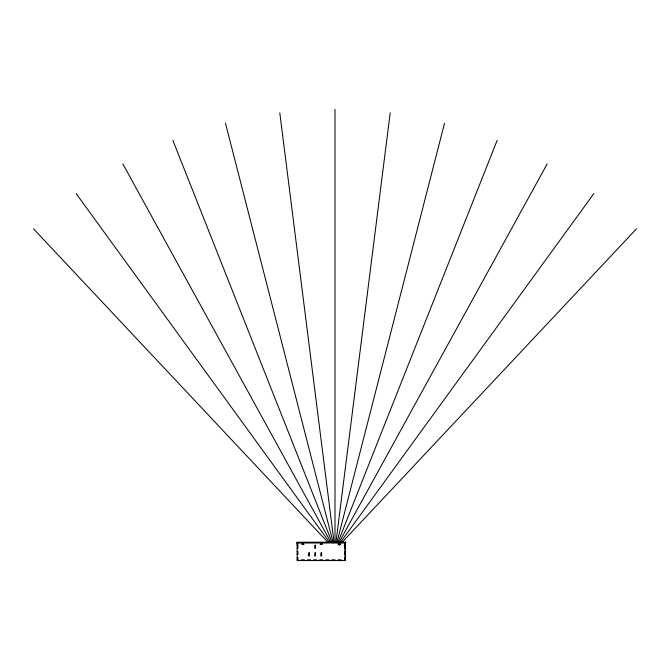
<?xml version="1.0" encoding="UTF-8"?>
<svg xmlns="http://www.w3.org/2000/svg" width="670" height="670" viewBox="0 0 670 670"><rect width="100%" height="100%" fill="white"/><g stroke="black" fill="none" stroke-linecap="round" stroke-linejoin="round"><path stroke-width="1" d="M335.921 542.6L390.2 112.903M336.817 542.775L444.528 123.263M338.082 542.08L497.132 140.357M338.023 544.367L547.181 163.907M338.693 544.785L593.88 193.546M339.296 545.288L340.728 543.764M342.161 542.239L636.5 228.805M297.153 543.747L297.916 543.747M344.556 543.747L345.326 543.747M297.153 544.517L297.916 544.517M344.556 544.517L345.326 544.517M297.153 545.28L297.916 545.28L297.916 548.336L297.153 548.336M345.326 545.28L344.556 545.28L344.556 548.336L345.326 548.336M344.556 546.804L345.326 546.804M344.556 549.869L345.326 549.869M297.153 551.393L297.916 551.393L297.916 554.45L297.153 554.45M345.326 551.393L344.556 551.393L344.556 554.45L345.326 554.45M344.556 552.926L345.326 552.926M344.556 555.983L345.326 555.983M297.153 557.515L297.916 557.515L297.916 560.572M345.326 557.515L344.556 557.515L344.556 560.572M297.153 559.81L297.916 559.81M344.556 559.81L345.326 559.81M33.5 228.805L327.839 542.239M76.12 193.546L329.464 542.248M122.819 163.907L330.972 542.533M172.868 140.357L331.918 542.08M225.472 123.263L333.183 542.775M279.8 112.903L334.079 542.6M345.326 542.985L345.326 560.572L297.153 560.572L297.153 542.985M341.114 560.572L341.114 559.81L338.057 559.81L338.057 560.572M340.092 542.985L340.636 544.517L338.534 544.517L339.087 542.985M335 109.428L335 542.541M335 560.572L335 559.81L331.943 559.81L331.943 560.572M328.886 560.572L328.886 559.81L325.821 559.81L325.821 560.572M322.764 560.572L322.764 559.81L319.707 559.81L319.707 560.572M321.734 542.985L322.287 544.517L320.185 544.517L320.737 542.985M316.65 560.572L316.65 559.81L313.594 559.81L313.594 560.572M310.528 560.572L310.528 559.81L307.471 559.81L307.471 560.572M304.415 560.572L304.415 559.81L301.358 559.81L301.358 560.572M303.384 542.985L303.937 544.517L301.835 544.517L302.379 542.985M345.703 542.223L296.768 542.223L296.768 542.985L345.703 542.985L345.703 542.223M315.503 545.28L314.741 545.28L314.741 548.336L315.503 548.336L315.503 545.28M309.381 552.926L308.619 552.926L308.619 555.983L309.381 555.983L309.381 552.926M315.503 552.926L314.741 552.926L314.741 555.983L315.503 555.983L315.503 552.926M321.617 552.926L320.855 552.926L320.855 555.983L321.617 555.983L321.617 552.926"/></g></svg>
